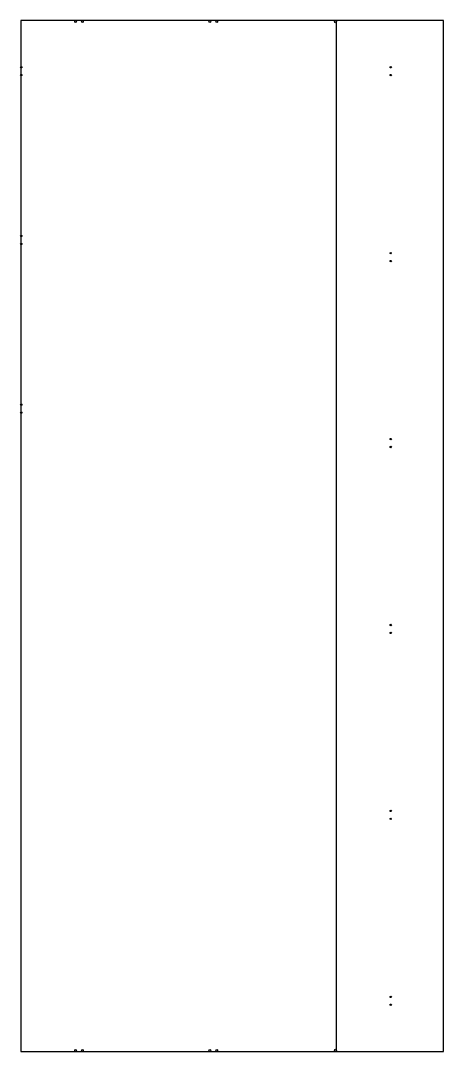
# Model space of a CAD drawing. Header units: millimetres. Extents: x 0 to 1227, y 0 to 2994.
import ezdxf

# ---------------------------------------------------------------- set-up
doc = ezdxf.new("R2010")
doc.units = ezdxf.units.MM
doc.layers.add('Unfold', color=7, linetype='CONTINUOUS')

msp = doc.modelspace()

# ---------------------------------------------------------------- linework, layer by layer
at = {"layer": 'Unfold'}
for p, q in [((1227.098226, 2993.8), (0, 2993.8)), ((0, 2993.8), (0, 0)), ((916.8, 0), (916.8, 2993.8)), ((1227.098226, 0), (1227.098226, 2993.8)), ((0, 0), (1227.098226, 0))]:
    msp.add_line(p, q, dxfattribs=at)
for centre, radius in [((159, 2991.3), 2.5), ((179, 2991.3), 2.5), ((549, 2991.3), 2.5), ((569, 2991.3), 2.5), ((913.7, 2990.7), 3.1), ((1.5, 2858.4), 2), ((1074.148226, 2858.4), 2), ((1.5, 2835.4), 2), ((1074.148226, 2835.4), 2), ((1.5, 2368.4), 2), ((1.5, 2345.4), 2), ((1074.148226, 2318.4), 2), ((1074.148226, 2295.4), 2), ((1.5, 1878.4), 2), ((1.5, 1855.4), 2), ((1074.148226, 1778.4), 2), ((1074.148226, 1755.4), 2), ((1074.148226, 1238.4), 2), ((1074.148226, 1215.4), 2), ((1074.148226, 698.4), 2), ((1074.148226, 675.4), 2), ((1074.148226, 158.4), 2), ((1074.148226, 135.4), 2), ((159, 2.5), 2.5), ((179, 2.5), 2.5), ((549, 2.5), 2.5), ((569, 2.5), 2.5), ((913.7, 3.1), 3.1)]:
    msp.add_circle(centre, radius, dxfattribs=at)

doc.saveas('drawing.dxf')
